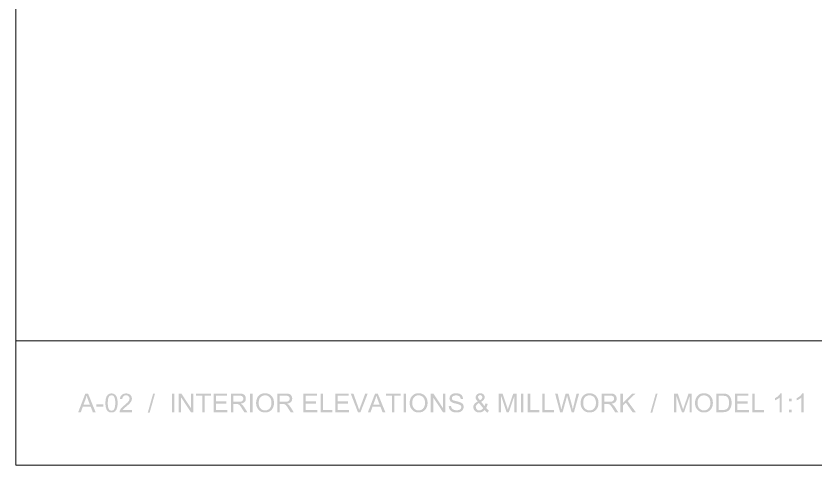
# Model space of a CAD drawing. Header units: inches. Extents: x 0 to 700, y 0 to 895.
# Drawn here: x 300 to 428.6, y 0 to 72.2 of the extents above; entities that cross this region are included whole.
import ezdxf

# ---------------------------------------------------------------- set-up
doc = ezdxf.new("R2010")
doc.units = ezdxf.units.IN
doc.header["$MEASUREMENT"] = 0
doc.layers.add('A-ANNO-TEXT', color=7, linetype='Continuous', lineweight=13)
doc.layers.add('A-ELEV-LINE', color=7, linetype='Continuous', lineweight=13)

msp = doc.modelspace()

# ---------------------------------------------------------------- hatches: boundary and pattern name
at = {"layer": 'A-ANNO-TEXT'}
h = msp.add_hatch(color=7, dxfattribs=at)
h.paths.add_polyline_path([(312.8, 8.5), (312.35, 8.5), (312, 9.41), (310.75, 9.41), (310.42, 8.5), (310, 8.5), (311.15, 11.5), (311.58, 11.5), (312.8, 8.5)])
h.paths.add_polyline_path([(311.88, 9.73), (311.83, 9.85), (311.79, 9.96), (311.75, 10.06), (311.71, 10.16), (311.68, 10.25), (311.65, 10.34), (311.62, 10.42), (311.59, 10.49), (311.57, 10.56), (311.54, 10.62), (311.52, 10.67), (311.51, 10.72), (311.49, 10.75), (311.48, 10.79), (311.47, 10.81), (311.46, 10.83), (311.44, 10.91), (311.41, 10.99), (311.39, 11.08), (311.36, 11.19), (311.35, 11.19), (311.32, 11.04), (311.28, 10.9), (311.24, 10.76), (311.2, 10.63), (310.86, 9.73), (311.88, 9.73)])
h.paths.add_polyline_path([(314.06, 9.4), (312.93, 9.4), (312.93, 9.77), (314.06, 9.77), (314.06, 9.4)])
h.paths.add_polyline_path([(315.36, 11.51), (315.47, 11.51), (315.58, 11.49), (315.69, 11.46), (315.78, 11.42), (315.87, 11.36), (315.95, 11.3), (316.02, 11.22), (316.09, 11.13), (316.15, 11.03), (316.2, 10.91), (316.24, 10.79), (316.27, 10.65), (316.3, 10.5), (316.32, 10.34), (316.33, 10.17), (316.33, 9.98), (316.33, 9.79), (316.32, 9.62), (316.3, 9.45), (316.27, 9.3), (316.23, 9.17), (316.19, 9.04), (316.14, 8.93), (316.08, 8.83), (316.01, 8.74), (315.94, 8.66), (315.86, 8.6), (315.77, 8.54), (315.68, 8.5), (315.58, 8.47), (315.47, 8.45), (315.36, 8.45), (315.24, 8.45), (315.13, 8.47), (315.02, 8.5), (314.93, 8.54), (314.84, 8.6), (314.76, 8.66), (314.69, 8.74), (314.62, 8.83), (314.57, 8.93), (314.52, 9.05), (314.47, 9.17), (314.44, 9.31), (314.41, 9.46), (314.39, 9.62), (314.38, 9.79), (314.38, 9.98), (314.38, 10.17), (314.4, 10.34), (314.41, 10.51), (314.44, 10.66), (314.48, 10.79), (314.52, 10.92), (314.57, 11.03), (314.63, 11.13), (314.7, 11.22), (314.77, 11.3), (314.85, 11.37), (314.94, 11.42), (315.03, 11.46), (315.13, 11.49), (315.24, 11.51), (315.36, 11.51)])
h.paths.add_polyline_path([(315.36, 8.75), (315.43, 8.76), (315.49, 8.77), (315.56, 8.79), (315.62, 8.82), (315.67, 8.86), (315.72, 8.91), (315.76, 8.97), (315.8, 9.04), (315.84, 9.12), (315.87, 9.21), (315.9, 9.31), (315.92, 9.42), (315.93, 9.54), (315.95, 9.68), (315.95, 9.82), (315.95, 9.98), (315.95, 10.09), (315.95, 10.19), (315.95, 10.29), (315.94, 10.39), (315.93, 10.47), (315.92, 10.55), (315.9, 10.63), (315.89, 10.69), (315.87, 10.76), (315.85, 10.82), (315.83, 10.87), (315.81, 10.92), (315.78, 10.97), (315.75, 11.01), (315.72, 11.05), (315.69, 11.08), (315.65, 11.11), (315.62, 11.14), (315.58, 11.16), (315.54, 11.18), (315.49, 11.19), (315.45, 11.2), (315.4, 11.21), (315.35, 11.21), (315.28, 11.21), (315.21, 11.19), (315.15, 11.17), (315.09, 11.14), (315.04, 11.1), (314.99, 11.05), (314.94, 10.99), (314.91, 10.92), (314.87, 10.84), (314.84, 10.75), (314.81, 10.65), (314.79, 10.54), (314.78, 10.41), (314.77, 10.28), (314.76, 10.14), (314.76, 9.98), (314.76, 9.87), (314.76, 9.77), (314.77, 9.67), (314.77, 9.58), (314.78, 9.49), (314.79, 9.41), (314.81, 9.34), (314.82, 9.27), (314.84, 9.21), (314.86, 9.15), (314.88, 9.09), (314.91, 9.04), (314.93, 8.99), (314.96, 8.95), (314.99, 8.91), (315.02, 8.88), (315.06, 8.85), (315.09, 8.82), (315.13, 8.8), (315.17, 8.78), (315.22, 8.77), (315.26, 8.76), (315.31, 8.75), (315.36, 8.75)])
h.paths.add_polyline_path([(318.64, 8.5), (316.65, 8.5), (316.65, 8.56), (316.66, 8.63), (316.68, 8.69), (316.7, 8.76), (316.72, 8.82), (316.75, 8.88), (316.79, 8.95), (316.83, 9.01), (316.88, 9.08), (316.94, 9.15), (317, 9.23), (317.08, 9.31), (317.17, 9.39), (317.27, 9.48), (317.37, 9.57), (317.49, 9.66), (317.63, 9.78), (317.77, 9.91), (317.9, 10.03), (318.02, 10.16), (318.07, 10.23), (318.12, 10.29), (318.16, 10.36), (318.19, 10.42), (318.22, 10.49), (318.24, 10.56), (318.25, 10.62), (318.25, 10.69), (318.25, 10.74), (318.24, 10.8), (318.23, 10.85), (318.21, 10.9), (318.19, 10.94), (318.16, 10.98), (318.13, 11.02), (318.09, 11.06), (318.05, 11.1), (318.01, 11.13), (317.96, 11.15), (317.91, 11.17), (317.86, 11.19), (317.8, 11.2), (317.75, 11.21), (317.69, 11.21), (317.63, 11.21), (317.57, 11.2), (317.51, 11.19), (317.46, 11.17), (317.41, 11.15), (317.36, 11.13), (317.31, 11.09), (317.27, 11.06), (317.23, 11.02), (317.2, 10.97), (317.17, 10.92), (317.14, 10.87), (317.13, 10.81), (317.11, 10.75), (317.1, 10.68), (317.1, 10.6), (316.72, 10.65), (316.73, 10.75), (316.75, 10.85), (316.78, 10.93), (316.81, 11.02), (316.86, 11.1), (316.9, 11.17), (316.96, 11.23), (317.02, 11.29), (317.09, 11.34), (317.16, 11.39), (317.24, 11.43), (317.32, 11.46), (317.41, 11.48), (317.5, 11.5), (317.59, 11.51), (317.69, 11.51), (317.8, 11.51), (317.9, 11.5), (318, 11.48), (318.09, 11.45), (318.17, 11.42), (318.25, 11.38), (318.32, 11.33), (318.38, 11.27), (318.44, 11.21), (318.49, 11.14), (318.53, 11.07), (318.57, 11), (318.59, 10.92), (318.61, 10.85), (318.63, 10.76), (318.63, 10.68), (318.63, 10.61), (318.62, 10.53), (318.6, 10.46), (318.58, 10.39), (318.55, 10.32), (318.51, 10.24), (318.47, 10.17), (318.42, 10.1), (318.36, 10.02), (318.29, 9.93), (318.21, 9.85), (318.11, 9.75), (318, 9.65), (317.88, 9.54), (317.74, 9.42), (317.59, 9.3), (317.52, 9.24), (317.45, 9.18), (317.38, 9.12), (317.32, 9.06), (317.27, 9.01), (317.23, 8.95), (317.19, 8.9), (317.16, 8.86), (318.64, 8.86), (318.64, 8.5)])
h.paths.add_polyline_path([(322.35, 11.5), (321.48, 8.4), (321.18, 8.4), (322.05, 11.5), (322.35, 11.5)])
h.paths.add_polyline_path([(325.46, 8.5), (325.06, 8.5), (325.06, 11.5), (325.46, 11.5), (325.46, 8.5)])
h.paths.add_polyline_path([(328.53, 8.5), (328.12, 8.5), (326.56, 10.86), (326.55, 10.86), (326.55, 8.5), (326.17, 8.5), (326.17, 11.5), (326.58, 11.5), (328.14, 9.14), (328.15, 9.14), (328.15, 11.5), (328.53, 11.5), (328.53, 8.5)])
h.paths.add_polyline_path([(331.33, 11.14), (330.34, 11.14), (330.34, 8.5), (329.94, 8.5), (329.94, 11.14), (328.96, 11.14), (328.96, 11.5), (331.33, 11.5), (331.33, 11.14)])
h.paths.add_polyline_path([(334, 8.5), (331.76, 8.5), (331.76, 11.5), (333.93, 11.5), (333.93, 11.14), (332.15, 11.14), (332.15, 10.23), (333.81, 10.23), (333.81, 9.87), (332.15, 9.87), (332.15, 8.86), (334, 8.86), (334, 8.5)])
h.paths.add_polyline_path([(337.2, 8.5), (336.7, 8.5), (336.65, 8.59), (336.59, 8.67), (336.55, 8.75), (336.5, 8.82), (336.45, 8.89), (336.41, 8.95), (336.37, 9.01), (336.34, 9.07), (336.3, 9.12), (336.27, 9.17), (336.25, 9.22), (336.22, 9.25), (336.2, 9.29), (336.18, 9.32), (336.16, 9.35), (336.14, 9.37), (336.09, 9.45), (336.03, 9.52), (335.98, 9.59), (335.92, 9.65), (335.86, 9.7), (335.8, 9.74), (335.74, 9.77), (335.69, 9.79), (335.63, 9.81), (335.57, 9.82), (335.49, 9.82), (335.41, 9.82), (334.95, 9.82), (334.95, 8.5), (334.56, 8.5), (334.56, 11.5), (335.88, 11.5), (336.02, 11.5), (336.13, 11.49), (336.24, 11.48), (336.34, 11.47), (336.43, 11.44), (336.51, 11.41), (336.59, 11.37), (336.66, 11.32), (336.73, 11.26), (336.79, 11.19), (336.84, 11.12), (336.88, 11.04), (336.91, 10.95), (336.93, 10.86), (336.95, 10.77), (336.95, 10.68), (336.95, 10.6), (336.94, 10.52), (336.92, 10.44), (336.9, 10.37), (336.87, 10.31), (336.83, 10.24), (336.79, 10.19), (336.74, 10.13), (336.68, 10.08), (336.62, 10.04), (336.55, 10), (336.47, 9.96), (336.39, 9.93), (336.31, 9.91), (336.21, 9.89), (336.11, 9.87), (336.11, 9.86), (336.19, 9.83), (336.26, 9.78), (336.33, 9.72), (336.4, 9.66), (336.47, 9.59), (336.54, 9.51), (336.61, 9.42), (336.68, 9.32), (337.2, 8.5)])
h.paths.add_polyline_path([(334.95, 10.18), (335.8, 10.18), (335.93, 10.18), (336.04, 10.19), (336.13, 10.2), (336.21, 10.22), (336.28, 10.25), (336.35, 10.29), (336.4, 10.34), (336.45, 10.39), (336.49, 10.46), (336.52, 10.53), (336.54, 10.6), (336.54, 10.68), (336.54, 10.73), (336.53, 10.78), (336.52, 10.82), (336.51, 10.87), (336.49, 10.91), (336.46, 10.95), (336.43, 10.99), (336.39, 11.03), (336.35, 11.06), (336.31, 11.09), (336.25, 11.11), (336.2, 11.13), (336.13, 11.15), (336.06, 11.16), (335.98, 11.17), (335.9, 11.17), (334.95, 11.17), (334.95, 10.18)])
h.paths.add_polyline_path([(338.03, 8.5), (337.63, 8.5), (337.63, 11.5), (338.03, 11.5), (338.03, 8.5)])
h.paths.add_polyline_path([(340.05, 11.55), (340.2, 11.54), (340.35, 11.52), (340.49, 11.49), (340.62, 11.44), (340.75, 11.38), (340.86, 11.31), (340.97, 11.22), (341.08, 11.12), (341.17, 11.01), (341.25, 10.89), (341.32, 10.76), (341.38, 10.63), (341.42, 10.48), (341.45, 10.33), (341.47, 10.17), (341.48, 10), (341.47, 9.83), (341.45, 9.66), (341.42, 9.51), (341.38, 9.37), (341.32, 9.23), (341.25, 9.1), (341.17, 8.98), (341.08, 8.87), (340.97, 8.77), (340.86, 8.69), (340.74, 8.61), (340.62, 8.55), (340.49, 8.51), (340.35, 8.48), (340.2, 8.46), (340.05, 8.45), (339.89, 8.46), (339.74, 8.48), (339.6, 8.51), (339.46, 8.56), (339.34, 8.62), (339.22, 8.7), (339.11, 8.79), (339, 8.89), (338.91, 9), (338.83, 9.12), (338.76, 9.25), (338.71, 9.38), (338.66, 9.51), (338.63, 9.66), (338.61, 9.81), (338.61, 9.96), (338.61, 10.14), (338.63, 10.31), (338.66, 10.47), (338.71, 10.62), (338.76, 10.76), (338.83, 10.89), (338.91, 11.02), (339.01, 11.13), (339.11, 11.23), (339.22, 11.31), (339.34, 11.39), (339.47, 11.45), (339.6, 11.49), (339.74, 11.52), (339.89, 11.54), (340.05, 11.55)])
h.paths.add_polyline_path([(340.04, 8.79), (340.15, 8.79), (340.26, 8.81), (340.36, 8.83), (340.46, 8.87), (340.55, 8.91), (340.63, 8.97), (340.71, 9.03), (340.78, 9.11), (340.85, 9.19), (340.91, 9.28), (340.96, 9.38), (341, 9.49), (341.03, 9.6), (341.05, 9.73), (341.06, 9.86), (341.07, 10), (341.06, 10.14), (341.05, 10.27), (341.03, 10.4), (341, 10.51), (340.96, 10.62), (340.91, 10.72), (340.85, 10.81), (340.78, 10.9), (340.7, 10.97), (340.62, 11.03), (340.54, 11.09), (340.45, 11.13), (340.36, 11.17), (340.26, 11.19), (340.16, 11.21), (340.05, 11.21), (339.94, 11.21), (339.84, 11.19), (339.74, 11.17), (339.64, 11.13), (339.55, 11.09), (339.47, 11.04), (339.39, 10.97), (339.31, 10.9), (339.24, 10.82), (339.18, 10.73), (339.13, 10.62), (339.09, 10.51), (339.06, 10.39), (339.04, 10.25), (339.02, 10.11), (339.02, 9.95), (339.02, 9.83), (339.04, 9.71), (339.06, 9.59), (339.09, 9.48), (339.13, 9.38), (339.18, 9.28), (339.24, 9.19), (339.3, 9.11), (339.38, 9.04), (339.46, 8.97), (339.54, 8.91), (339.63, 8.87), (339.73, 8.83), (339.83, 8.81), (339.93, 8.79), (340.04, 8.79)])
h.paths.add_polyline_path([(344.65, 8.5), (344.15, 8.5), (344.1, 8.59), (344.05, 8.67), (344, 8.75), (343.95, 8.82), (343.91, 8.89), (343.86, 8.95), (343.82, 9.01), (343.79, 9.07), (343.76, 9.12), (343.72, 9.17), (343.7, 9.22), (343.67, 9.25), (343.65, 9.29), (343.63, 9.32), (343.61, 9.35), (343.6, 9.37), (343.54, 9.45), (343.48, 9.52), (343.43, 9.59), (343.37, 9.65), (343.31, 9.7), (343.25, 9.74), (343.2, 9.77), (343.14, 9.79), (343.09, 9.81), (343.02, 9.82), (342.95, 9.82), (342.86, 9.82), (342.4, 9.82), (342.4, 8.5), (342.01, 8.5), (342.01, 11.5), (343.34, 11.5), (343.47, 11.5), (343.59, 11.49), (343.69, 11.48), (343.79, 11.47), (343.88, 11.44), (343.96, 11.41), (344.04, 11.37), (344.12, 11.32), (344.18, 11.26), (344.24, 11.19), (344.29, 11.12), (344.33, 11.04), (344.36, 10.95), (344.39, 10.86), (344.4, 10.77), (344.4, 10.68), (344.4, 10.6), (344.39, 10.52), (344.37, 10.44), (344.35, 10.37), (344.32, 10.31), (344.28, 10.24), (344.24, 10.19), (344.19, 10.13), (344.13, 10.08), (344.07, 10.04), (344, 10), (343.92, 9.96), (343.84, 9.93), (343.76, 9.91), (343.66, 9.89), (343.56, 9.87), (343.56, 9.86), (343.64, 9.83), (343.71, 9.78), (343.78, 9.72), (343.85, 9.66), (343.92, 9.59), (343.99, 9.51), (344.06, 9.42), (344.13, 9.32), (344.65, 8.5)])
h.paths.add_polyline_path([(342.4, 10.18), (343.26, 10.18), (343.38, 10.18), (343.49, 10.19), (343.58, 10.2), (343.66, 10.22), (343.74, 10.25), (343.8, 10.29), (343.86, 10.34), (343.9, 10.39), (343.94, 10.46), (343.97, 10.53), (343.99, 10.6), (343.99, 10.68), (343.99, 10.73), (343.99, 10.78), (343.97, 10.82), (343.96, 10.87), (343.94, 10.91), (343.91, 10.95), (343.88, 10.99), (343.85, 11.03), (343.8, 11.06), (343.76, 11.09), (343.71, 11.11), (343.65, 11.13), (343.58, 11.15), (343.51, 11.16), (343.43, 11.17), (343.35, 11.17), (342.4, 11.17), (342.4, 10.18)])
h.paths.add_polyline_path([(348.44, 8.5), (346.19, 8.5), (346.19, 11.5), (348.37, 11.5), (348.37, 11.14), (346.59, 11.14), (346.59, 10.23), (348.25, 10.23), (348.25, 9.87), (346.59, 9.87), (346.59, 8.86), (348.44, 8.86), (348.44, 8.5)])
h.paths.add_polyline_path([(350.85, 8.5), (348.97, 8.5), (348.97, 11.5), (349.37, 11.5), (349.37, 8.86), (350.85, 8.86), (350.85, 8.5)])
h.paths.add_polyline_path([(353.56, 8.5), (351.32, 8.5), (351.32, 11.5), (353.49, 11.5), (353.49, 11.14), (351.72, 11.14), (351.72, 10.23), (353.38, 10.23), (353.38, 9.87), (351.72, 9.87), (351.72, 8.86), (353.56, 8.86), (353.56, 8.5)])
h.paths.add_polyline_path([(356.55, 11.5), (355.38, 8.5), (354.97, 8.5), (353.81, 11.5), (354.24, 11.5), (355.02, 9.32), (355.06, 9.21), (355.1, 9.09), (355.14, 8.97), (355.17, 8.83), (355.18, 8.83), (355.21, 8.95), (355.25, 9.07), (355.29, 9.2), (355.34, 9.32), (356.15, 11.5), (356.55, 11.5)])
h.paths.add_polyline_path([(359.38, 8.5), (358.93, 8.5), (358.58, 9.41), (357.33, 9.41), (357, 8.5), (356.58, 8.5), (357.73, 11.5), (358.16, 11.5), (359.38, 8.5)])
h.paths.add_polyline_path([(358.46, 9.73), (358.41, 9.85), (358.37, 9.96), (358.33, 10.06), (358.29, 10.16), (358.26, 10.25), (358.23, 10.34), (358.2, 10.42), (358.17, 10.49), (358.15, 10.56), (358.12, 10.62), (358.1, 10.67), (358.09, 10.72), (358.07, 10.75), (358.06, 10.79), (358.05, 10.81), (358.04, 10.83), (358.02, 10.91), (357.99, 10.99), (357.97, 11.08), (357.94, 11.19), (357.93, 11.19), (357.9, 11.04), (357.86, 10.9), (357.82, 10.76), (357.77, 10.63), (357.44, 9.73), (358.46, 9.73)])
h.paths.add_polyline_path([(361.84, 11.14), (360.85, 11.14), (360.85, 8.5), (360.45, 8.5), (360.45, 11.14), (359.47, 11.14), (359.47, 11.5), (361.84, 11.5), (361.84, 11.14)])
h.paths.add_polyline_path([(362.72, 8.5), (362.32, 8.5), (362.32, 11.5), (362.72, 11.5), (362.72, 8.5)])
h.paths.add_polyline_path([(364.73, 11.55), (364.89, 11.54), (365.04, 11.52), (365.18, 11.49), (365.31, 11.44), (365.43, 11.38), (365.55, 11.31), (365.66, 11.22), (365.77, 11.12), (365.86, 11.01), (365.94, 10.89), (366.01, 10.76), (366.07, 10.63), (366.11, 10.48), (366.14, 10.33), (366.16, 10.17), (366.17, 10), (366.16, 9.83), (366.14, 9.66), (366.11, 9.51), (366.07, 9.37), (366.01, 9.23), (365.94, 9.1), (365.86, 8.98), (365.76, 8.87), (365.66, 8.77), (365.55, 8.69), (365.43, 8.61), (365.31, 8.55), (365.17, 8.51), (365.03, 8.48), (364.89, 8.46), (364.73, 8.45), (364.58, 8.46), (364.43, 8.48), (364.28, 8.51), (364.15, 8.56), (364.02, 8.62), (363.9, 8.7), (363.79, 8.79), (363.69, 8.89), (363.6, 9), (363.52, 9.12), (363.45, 9.25), (363.39, 9.38), (363.35, 9.51), (363.32, 9.66), (363.3, 9.81), (363.3, 9.96), (363.3, 10.14), (363.32, 10.31), (363.35, 10.47), (363.4, 10.62), (363.45, 10.76), (363.52, 10.89), (363.6, 11.02), (363.7, 11.13), (363.8, 11.23), (363.91, 11.31), (364.03, 11.39), (364.16, 11.45), (364.29, 11.49), (364.43, 11.52), (364.58, 11.54), (364.73, 11.55)])
h.paths.add_polyline_path([(364.73, 8.79), (364.84, 8.79), (364.95, 8.81), (365.05, 8.83), (365.14, 8.87), (365.23, 8.91), (365.32, 8.97), (365.4, 9.03), (365.47, 9.11), (365.54, 9.19), (365.59, 9.28), (365.64, 9.38), (365.68, 9.49), (365.71, 9.6), (365.74, 9.73), (365.75, 9.86), (365.76, 10), (365.75, 10.14), (365.74, 10.27), (365.72, 10.4), (365.68, 10.51), (365.64, 10.62), (365.59, 10.72), (365.53, 10.81), (365.47, 10.9), (365.39, 10.97), (365.31, 11.03), (365.23, 11.09), (365.14, 11.13), (365.05, 11.17), (364.95, 11.19), (364.85, 11.21), (364.74, 11.21), (364.63, 11.21), (364.52, 11.19), (364.42, 11.17), (364.33, 11.13), (364.24, 11.09), (364.15, 11.04), (364.07, 10.97), (364, 10.9), (363.93, 10.82), (363.87, 10.73), (363.82, 10.62), (363.78, 10.51), (363.75, 10.39), (363.73, 10.25), (363.71, 10.11), (363.71, 9.95), (363.71, 9.83), (363.73, 9.71), (363.75, 9.59), (363.78, 9.48), (363.82, 9.38), (363.87, 9.28), (363.93, 9.19), (363.99, 9.11), (364.07, 9.04), (364.14, 8.97), (364.23, 8.91), (364.32, 8.87), (364.41, 8.83), (364.51, 8.81), (364.62, 8.79), (364.73, 8.79)])
h.paths.add_polyline_path([(369.05, 8.5), (368.64, 8.5), (367.08, 10.86), (367.07, 10.86), (367.07, 8.5), (366.69, 8.5), (366.69, 11.5), (367.1, 11.5), (368.66, 9.14), (368.67, 9.14), (368.67, 11.5), (369.05, 11.5), (369.05, 8.5)])
h.paths.add_polyline_path([(371.49, 10.62), (371.48, 10.69), (371.47, 10.75), (371.45, 10.81), (371.43, 10.87), (371.4, 10.92), (371.36, 10.97), (371.33, 11.01), (371.28, 11.05), (371.24, 11.08), (371.18, 11.11), (371.12, 11.14), (371.06, 11.16), (370.99, 11.17), (370.92, 11.19), (370.84, 11.19), (370.76, 11.2), (370.69, 11.19), (370.61, 11.19), (370.55, 11.18), (370.48, 11.17), (370.42, 11.15), (370.37, 11.13), (370.31, 11.11), (370.26, 11.08), (370.22, 11.05), (370.18, 11.02), (370.14, 10.98), (370.12, 10.94), (370.1, 10.9), (370.08, 10.85), (370.07, 10.8), (370.07, 10.75), (370.07, 10.7), (370.08, 10.66), (370.09, 10.62), (370.11, 10.58), (370.13, 10.54), (370.15, 10.51), (370.18, 10.48), (370.22, 10.46), (370.26, 10.43), (370.31, 10.41), (370.37, 10.39), (370.43, 10.36), (370.51, 10.34), (370.59, 10.32), (370.69, 10.29), (370.79, 10.27), (370.88, 10.25), (370.96, 10.23), (371.05, 10.21), (371.12, 10.19), (371.2, 10.16), (371.27, 10.14), (371.33, 10.12), (371.39, 10.1), (371.51, 10.05), (371.61, 9.99), (371.71, 9.92), (371.8, 9.83), (371.84, 9.79), (371.87, 9.73), (371.9, 9.68), (371.92, 9.62), (371.94, 9.56), (371.95, 9.49), (371.96, 9.42), (371.96, 9.35), (371.96, 9.25), (371.95, 9.16), (371.92, 9.08), (371.89, 8.99), (371.84, 8.91), (371.79, 8.84), (371.73, 8.77), (371.66, 8.7), (371.58, 8.64), (371.49, 8.59), (371.4, 8.55), (371.3, 8.51), (371.2, 8.48), (371.09, 8.46), (370.97, 8.45), (370.85, 8.45), (370.7, 8.45), (370.56, 8.47), (370.42, 8.49), (370.3, 8.52), (370.19, 8.56), (370.08, 8.61), (369.99, 8.67), (369.91, 8.73), (369.83, 8.8), (369.77, 8.88), (369.71, 8.97), (369.67, 9.06), (369.63, 9.15), (369.6, 9.25), (369.58, 9.35), (369.57, 9.46), (369.95, 9.5), (369.96, 9.41), (369.98, 9.33), (370, 9.25), (370.03, 9.19), (370.07, 9.12), (370.12, 9.07), (370.17, 9.02), (370.23, 8.97), (370.29, 8.93), (370.36, 8.9), (370.43, 8.87), (370.51, 8.85), (370.58, 8.83), (370.67, 8.82), (370.75, 8.81), (370.84, 8.81), (370.92, 8.81), (371, 8.82), (371.07, 8.83), (371.14, 8.84), (371.2, 8.86), (371.27, 8.88), (371.32, 8.91), (371.38, 8.94), (371.42, 8.98), (371.47, 9.02), (371.5, 9.06), (371.53, 9.11), (371.55, 9.15), (371.57, 9.2), (371.58, 9.26), (371.58, 9.32), (371.58, 9.38), (371.57, 9.43), (371.55, 9.48), (371.53, 9.53), (371.5, 9.57), (371.46, 9.61), (371.42, 9.64), (371.37, 9.67), (371.31, 9.7), (371.24, 9.73), (371.16, 9.76), (371.08, 9.79), (370.98, 9.81), (370.88, 9.84), (370.77, 9.87), (370.65, 9.9), (370.52, 9.93), (370.41, 9.96), (370.31, 9.99), (370.21, 10.03), (370.12, 10.07), (370.05, 10.11), (369.98, 10.16), (369.92, 10.2), (369.86, 10.26), (369.82, 10.31), (369.78, 10.37), (369.75, 10.43), (369.72, 10.5), (369.71, 10.57), (369.7, 10.64), (369.69, 10.72), (369.7, 10.81), (369.71, 10.89), (369.73, 10.97), (369.76, 11.05), (369.8, 11.12), (369.85, 11.19), (369.91, 11.26), (369.98, 11.32), (370.05, 11.37), (370.13, 11.42), (370.22, 11.46), (370.31, 11.49), (370.41, 11.52), (370.51, 11.54), (370.63, 11.55), (370.74, 11.55), (370.87, 11.55), (370.98, 11.54), (371.09, 11.52), (371.2, 11.49), (371.29, 11.46), (371.38, 11.42), (371.47, 11.37), (371.55, 11.32), (371.62, 11.26), (371.68, 11.19), (371.74, 11.11), (371.78, 11.03), (371.82, 10.95), (371.84, 10.85), (371.86, 10.76), (371.87, 10.65), (371.49, 10.62)])
h.paths.add_polyline_path([(376.05, 8.72), (375.8, 8.43), (375.75, 8.46), (375.69, 8.5), (375.64, 8.55), (375.58, 8.6), (375.53, 8.65), (375.46, 8.71), (375.4, 8.78), (375.34, 8.85), (375.25, 8.76), (375.15, 8.68), (375.05, 8.61), (374.94, 8.55), (374.83, 8.51), (374.72, 8.47), (374.6, 8.46), (374.48, 8.45), (374.37, 8.45), (374.27, 8.47), (374.18, 8.49), (374.09, 8.52), (374.01, 8.55), (373.93, 8.6), (373.86, 8.65), (373.79, 8.72), (373.73, 8.79), (373.67, 8.86), (373.63, 8.93), (373.59, 9), (373.56, 9.08), (373.54, 9.16), (373.53, 9.24), (373.53, 9.32), (373.53, 9.39), (373.54, 9.46), (373.55, 9.52), (373.57, 9.59), (373.6, 9.65), (373.63, 9.71), (373.66, 9.77), (373.7, 9.83), (373.75, 9.88), (373.8, 9.94), (373.86, 9.99), (373.93, 10.04), (374, 10.09), (374.07, 10.13), (374.15, 10.18), (374.24, 10.22), (374.16, 10.32), (374.09, 10.4), (374.03, 10.49), (373.99, 10.57), (373.95, 10.64), (373.92, 10.72), (373.91, 10.8), (373.9, 10.88), (373.91, 10.95), (373.92, 11.01), (373.93, 11.07), (373.96, 11.14), (373.99, 11.19), (374.02, 11.25), (374.07, 11.3), (374.12, 11.35), (374.17, 11.4), (374.23, 11.44), (374.29, 11.47), (374.36, 11.5), (374.43, 11.52), (374.5, 11.54), (374.57, 11.55), (374.65, 11.55), (374.72, 11.55), (374.79, 11.54), (374.86, 11.52), (374.92, 11.5), (374.99, 11.48), (375.04, 11.45), (375.1, 11.41), (375.15, 11.36), (375.19, 11.32), (375.23, 11.27), (375.27, 11.21), (375.3, 11.16), (375.32, 11.1), (375.33, 11.04), (375.34, 10.98), (375.35, 10.91), (375.34, 10.86), (375.34, 10.8), (375.33, 10.75), (375.31, 10.7), (375.29, 10.65), (375.27, 10.6), (375.24, 10.56), (375.2, 10.51), (375.17, 10.47), (375.12, 10.42), (375.08, 10.38), (375.03, 10.34), (374.97, 10.3), (374.91, 10.26), (374.85, 10.22), (374.78, 10.18), (375.32, 9.49), (375.36, 9.58), (375.4, 9.68), (375.43, 9.79), (375.46, 9.91), (375.84, 9.83), (375.82, 9.74), (375.79, 9.64), (375.76, 9.56), (375.73, 9.47), (375.69, 9.39), (375.66, 9.32), (375.62, 9.25), (375.58, 9.18), (375.69, 9.05), (375.81, 8.93), (375.92, 8.82), (376.05, 8.72)])
h.paths.add_polyline_path([(374.59, 10.42), (374.64, 10.45), (374.69, 10.48), (374.74, 10.51), (374.78, 10.54), (374.81, 10.57), (374.84, 10.59), (374.87, 10.62), (374.89, 10.65), (374.92, 10.71), (374.95, 10.77), (374.96, 10.83), (374.97, 10.9), (374.96, 10.98), (374.94, 11.04), (374.91, 11.1), (374.87, 11.15), (374.81, 11.19), (374.76, 11.22), (374.7, 11.24), (374.63, 11.25), (374.56, 11.24), (374.5, 11.23), (374.44, 11.2), (374.39, 11.16), (374.34, 11.11), (374.31, 11.05), (374.29, 10.99), (374.28, 10.92), (374.28, 10.89), (374.29, 10.86), (374.3, 10.83), (374.31, 10.79), (374.32, 10.77), (374.34, 10.74), (374.36, 10.7), (374.39, 10.66), (374.43, 10.61), (374.48, 10.55), (374.53, 10.49), (374.59, 10.42)])
h.paths.add_polyline_path([(375.11, 9.14), (374.43, 9.98), (374.37, 9.95), (374.31, 9.91), (374.26, 9.87), (374.21, 9.83), (374.16, 9.79), (374.12, 9.75), (374.08, 9.71), (374.05, 9.67), (374, 9.59), (373.96, 9.51), (373.93, 9.43), (373.92, 9.35), (373.93, 9.3), (373.93, 9.25), (373.95, 9.2), (373.96, 9.15), (373.98, 9.11), (374.01, 9.06), (374.04, 9.01), (374.08, 8.96), (374.12, 8.92), (374.16, 8.88), (374.21, 8.85), (374.25, 8.82), (374.31, 8.8), (374.36, 8.79), (374.42, 8.78), (374.48, 8.78), (374.56, 8.78), (374.65, 8.8), (374.73, 8.83), (374.82, 8.88), (374.9, 8.93), (374.98, 9), (375.05, 9.07), (375.11, 9.14)])
h.paths.add_polyline_path([(380.48, 8.5), (380.1, 8.5), (380.1, 11.01), (380.09, 11.01), (379.23, 8.5), (378.87, 8.5), (378.01, 11.05), (378, 11.05), (378, 8.5), (377.62, 8.5), (377.62, 11.5), (378.22, 11.5), (378.93, 9.38), (378.96, 9.29), (378.98, 9.22), (379, 9.15), (379.02, 9.09), (379.04, 9.04), (379.05, 8.99), (379.06, 8.96), (379.07, 8.93), (379.07, 8.93), (379.09, 8.98), (379.1, 9.03), (379.12, 9.08), (379.14, 9.14), (379.16, 9.2), (379.18, 9.27), (379.21, 9.34), (379.23, 9.41), (379.95, 11.5), (380.48, 11.5), (380.48, 8.5)])
h.paths.add_polyline_path([(381.58, 8.5), (381.18, 8.5), (381.18, 11.5), (381.58, 11.5), (381.58, 8.5)])
h.paths.add_polyline_path([(384.15, 8.5), (382.28, 8.5), (382.28, 11.5), (382.67, 11.5), (382.67, 8.86), (384.15, 8.86), (384.15, 8.5)])
h.paths.add_polyline_path([(386.48, 8.5), (384.61, 8.5), (384.61, 11.5), (385, 11.5), (385, 8.86), (386.48, 8.86), (386.48, 8.5)])
h.paths.add_polyline_path([(390.53, 11.5), (389.71, 8.5), (389.33, 8.5), (388.67, 10.86), (388.65, 10.95), (388.63, 11.02), (388.62, 11.09), (388.61, 11.14), (388.6, 11.14), (388.51, 10.78), (387.88, 8.5), (387.47, 8.5), (386.67, 11.5), (387.08, 11.5), (387.54, 9.53), (387.56, 9.44), (387.58, 9.35), (387.6, 9.27), (387.62, 9.2), (387.63, 9.13), (387.64, 9.07), (387.65, 9.01), (387.66, 8.96), (387.66, 8.95), (387.66, 8.93), (387.66, 8.92), (387.66, 8.92), (387.67, 8.92), (387.69, 9.01), (387.71, 9.1), (387.73, 9.18), (387.74, 9.25), (387.76, 9.32), (387.77, 9.38), (387.79, 9.43), (387.8, 9.48), (388.37, 11.5), (388.85, 11.5), (389.28, 9.98), (389.35, 9.71), (389.42, 9.44), (389.47, 9.17), (389.51, 8.92), (389.52, 8.92), (389.53, 8.98), (389.54, 9.05), (389.56, 9.13), (389.58, 9.2), (389.59, 9.29), (389.62, 9.38), (389.64, 9.47), (389.66, 9.57), (390.13, 11.5), (390.53, 11.5)])
h.paths.add_polyline_path([(392.21, 11.55), (392.37, 11.54), (392.51, 11.52), (392.65, 11.49), (392.79, 11.44), (392.91, 11.38), (393.03, 11.31), (393.14, 11.22), (393.24, 11.12), (393.34, 11.01), (393.42, 10.89), (393.49, 10.76), (393.55, 10.63), (393.59, 10.48), (393.62, 10.33), (393.64, 10.17), (393.65, 10), (393.64, 9.83), (393.62, 9.66), (393.59, 9.51), (393.55, 9.37), (393.49, 9.23), (393.42, 9.1), (393.34, 8.98), (393.24, 8.87), (393.14, 8.77), (393.03, 8.69), (392.91, 8.61), (392.78, 8.55), (392.65, 8.51), (392.51, 8.48), (392.37, 8.46), (392.21, 8.45), (392.06, 8.46), (391.91, 8.48), (391.76, 8.51), (391.63, 8.56), (391.5, 8.62), (391.38, 8.7), (391.27, 8.79), (391.17, 8.89), (391.08, 9), (391, 9.12), (390.93, 9.25), (390.87, 9.38), (390.83, 9.51), (390.8, 9.66), (390.78, 9.81), (390.77, 9.96), (390.78, 10.14), (390.8, 10.31), (390.83, 10.47), (390.87, 10.62), (390.93, 10.76), (391, 10.89), (391.08, 11.02), (391.17, 11.13), (391.28, 11.23), (391.39, 11.31), (391.51, 11.39), (391.63, 11.45), (391.77, 11.49), (391.91, 11.52), (392.06, 11.54), (392.21, 11.55)])
h.paths.add_polyline_path([(392.21, 8.79), (392.32, 8.79), (392.43, 8.81), (392.53, 8.83), (392.62, 8.87), (392.71, 8.91), (392.8, 8.97), (392.88, 9.03), (392.95, 9.11), (393.02, 9.19), (393.07, 9.28), (393.12, 9.38), (393.16, 9.49), (393.19, 9.6), (393.22, 9.73), (393.23, 9.86), (393.23, 10), (393.23, 10.14), (393.22, 10.27), (393.19, 10.4), (393.16, 10.51), (393.12, 10.62), (393.07, 10.72), (393.01, 10.81), (392.95, 10.9), (392.87, 10.97), (392.79, 11.03), (392.71, 11.09), (392.62, 11.13), (392.53, 11.17), (392.43, 11.19), (392.32, 11.21), (392.22, 11.21), (392.11, 11.21), (392, 11.19), (391.9, 11.17), (391.81, 11.13), (391.72, 11.09), (391.63, 11.04), (391.55, 10.97), (391.48, 10.9), (391.41, 10.82), (391.35, 10.73), (391.3, 10.62), (391.26, 10.51), (391.23, 10.39), (391.2, 10.25), (391.19, 10.11), (391.19, 9.95), (391.19, 9.83), (391.2, 9.71), (391.23, 9.59), (391.26, 9.48), (391.3, 9.38), (391.35, 9.28), (391.4, 9.19), (391.47, 9.11), (391.54, 9.04), (391.62, 8.97), (391.71, 8.91), (391.8, 8.87), (391.89, 8.83), (391.99, 8.81), (392.1, 8.79), (392.21, 8.79)])
h.paths.add_polyline_path([(396.82, 8.5), (396.32, 8.5), (396.26, 8.59), (396.21, 8.67), (396.16, 8.75), (396.12, 8.82), (396.07, 8.89), (396.03, 8.95), (395.99, 9.01), (395.96, 9.07), (395.92, 9.12), (395.89, 9.17), (395.86, 9.22), (395.84, 9.25), (395.81, 9.29), (395.79, 9.32), (395.78, 9.35), (395.76, 9.37), (395.71, 9.45), (395.65, 9.52), (395.59, 9.59), (395.53, 9.65), (395.47, 9.7), (395.42, 9.74), (395.36, 9.77), (395.31, 9.79), (395.25, 9.81), (395.19, 9.82), (395.11, 9.82), (395.03, 9.82), (394.57, 9.82), (394.57, 8.5), (394.17, 8.5), (394.17, 11.5), (395.5, 11.5), (395.63, 11.5), (395.75, 11.49), (395.86, 11.48), (395.96, 11.47), (396.05, 11.44), (396.13, 11.41), (396.21, 11.37), (396.28, 11.32), (396.35, 11.26), (396.4, 11.19), (396.45, 11.12), (396.5, 11.04), (396.53, 10.95), (396.55, 10.86), (396.57, 10.77), (396.57, 10.68), (396.57, 10.6), (396.56, 10.52), (396.54, 10.44), (396.52, 10.37), (396.49, 10.31), (396.45, 10.24), (396.41, 10.19), (396.36, 10.13), (396.3, 10.08), (396.24, 10.04), (396.17, 10), (396.09, 9.96), (396.01, 9.93), (395.92, 9.91), (395.83, 9.89), (395.73, 9.87), (395.73, 9.86), (395.8, 9.83), (395.88, 9.78), (395.95, 9.72), (396.02, 9.66), (396.09, 9.59), (396.16, 9.51), (396.23, 9.42), (396.29, 9.32), (396.82, 8.5)])
h.paths.add_polyline_path([(394.57, 10.18), (395.42, 10.18), (395.54, 10.18), (395.65, 10.19), (395.75, 10.2), (395.83, 10.22), (395.9, 10.25), (395.97, 10.29), (396.02, 10.34), (396.07, 10.39), (396.11, 10.46), (396.14, 10.53), (396.16, 10.6), (396.16, 10.68), (396.16, 10.73), (396.15, 10.78), (396.14, 10.82), (396.12, 10.87), (396.1, 10.91), (396.08, 10.95), (396.05, 10.99), (396.01, 11.03), (395.97, 11.06), (395.92, 11.09), (395.87, 11.11), (395.81, 11.13), (395.75, 11.15), (395.68, 11.16), (395.6, 11.17), (395.52, 11.17), (394.57, 11.17), (394.57, 10.18)])
h.paths.add_polyline_path([(399.65, 8.5), (399.13, 8.5), (398.06, 10.02), (397.57, 9.54), (397.57, 8.5), (397.17, 8.5), (397.17, 11.5), (397.57, 11.5), (397.57, 10.01), (399.06, 11.5), (399.6, 11.5), (398.34, 10.28), (399.65, 8.5)])
h.paths.add_polyline_path([(403.15, 11.5), (402.29, 8.4), (401.99, 8.4), (402.86, 11.5), (403.15, 11.5)])
h.paths.add_polyline_path([(408.65, 8.5), (408.28, 8.5), (408.28, 11.01), (408.27, 11.01), (407.41, 8.5), (407.05, 8.5), (406.19, 11.05), (406.18, 11.05), (406.18, 8.5), (405.8, 8.5), (405.8, 11.5), (406.39, 11.5), (407.11, 9.38), (407.13, 9.29), (407.16, 9.22), (407.18, 9.15), (407.2, 9.09), (407.21, 9.04), (407.23, 8.99), (407.24, 8.96), (407.24, 8.93), (407.25, 8.93), (407.26, 8.98), (407.28, 9.03), (407.3, 9.08), (407.32, 9.14), (407.34, 9.2), (407.36, 9.27), (407.38, 9.34), (407.41, 9.41), (408.13, 11.5), (408.65, 11.5), (408.65, 8.5)])
h.paths.add_polyline_path([(410.61, 11.55), (410.76, 11.54), (410.91, 11.52), (411.05, 11.49), (411.18, 11.44), (411.31, 11.38), (411.42, 11.31), (411.54, 11.22), (411.64, 11.12), (411.73, 11.01), (411.82, 10.89), (411.88, 10.76), (411.94, 10.63), (411.98, 10.48), (412.02, 10.33), (412.03, 10.17), (412.04, 10), (412.03, 9.83), (412.02, 9.66), (411.98, 9.51), (411.94, 9.37), (411.88, 9.23), (411.81, 9.1), (411.73, 8.98), (411.64, 8.87), (411.53, 8.77), (411.42, 8.69), (411.3, 8.61), (411.18, 8.55), (411.05, 8.51), (410.91, 8.48), (410.76, 8.46), (410.61, 8.45), (410.45, 8.46), (410.3, 8.48), (410.16, 8.51), (410.02, 8.56), (409.9, 8.62), (409.78, 8.7), (409.67, 8.79), (409.56, 8.89), (409.47, 9), (409.39, 9.12), (409.32, 9.25), (409.27, 9.38), (409.23, 9.51), (409.19, 9.66), (409.18, 9.81), (409.17, 9.96), (409.18, 10.14), (409.19, 10.31), (409.23, 10.47), (409.27, 10.62), (409.33, 10.76), (409.39, 10.89), (409.48, 11.02), (409.57, 11.13), (409.67, 11.23), (409.78, 11.31), (409.9, 11.39), (410.03, 11.45), (410.16, 11.49), (410.3, 11.52), (410.45, 11.54), (410.61, 11.55)])
h.paths.add_polyline_path([(410.6, 8.79), (410.72, 8.79), (410.82, 8.81), (410.92, 8.83), (411.02, 8.87), (411.11, 8.91), (411.19, 8.97), (411.27, 9.03), (411.34, 9.11), (411.41, 9.19), (411.47, 9.28), (411.52, 9.38), (411.56, 9.49), (411.59, 9.6), (411.61, 9.73), (411.62, 9.86), (411.63, 10), (411.63, 10.14), (411.61, 10.27), (411.59, 10.4), (411.56, 10.51), (411.52, 10.62), (411.47, 10.72), (411.41, 10.81), (411.34, 10.9), (411.27, 10.97), (411.19, 11.03), (411.1, 11.09), (411.01, 11.13), (410.92, 11.17), (410.82, 11.19), (410.72, 11.21), (410.61, 11.21), (410.5, 11.21), (410.4, 11.19), (410.3, 11.17), (410.2, 11.13), (410.11, 11.09), (410.03, 11.04), (409.95, 10.97), (409.87, 10.9), (409.8, 10.82), (409.74, 10.73), (409.69, 10.62), (409.65, 10.51), (409.62, 10.39), (409.6, 10.25), (409.59, 10.11), (409.58, 9.95), (409.59, 9.83), (409.6, 9.71), (409.62, 9.59), (409.65, 9.48), (409.69, 9.38), (409.74, 9.28), (409.8, 9.19), (409.87, 9.11), (409.94, 9.04), (410.02, 8.97), (410.1, 8.91), (410.19, 8.87), (410.29, 8.83), (410.39, 8.81), (410.49, 8.79), (410.6, 8.79)])
h.paths.add_polyline_path([(412.57, 11.5), (413.6, 11.5), (413.74, 11.5), (413.86, 11.49), (413.97, 11.48), (414.07, 11.47), (414.17, 11.45), (414.27, 11.42), (414.36, 11.39), (414.45, 11.34), (414.54, 11.28), (414.62, 11.21), (414.69, 11.13), (414.76, 11.04), (414.83, 10.94), (414.88, 10.84), (414.93, 10.73), (414.97, 10.61), (414.99, 10.55), (415.01, 10.48), (415.02, 10.41), (415.03, 10.34), (415.04, 10.26), (415.04, 10.18), (415.05, 10.1), (415.05, 10.02), (415.04, 9.85), (415.03, 9.7), (415, 9.55), (414.97, 9.41), (414.93, 9.28), (414.87, 9.15), (414.81, 9.04), (414.73, 8.93), (414.69, 8.88), (414.65, 8.83), (414.6, 8.78), (414.55, 8.74), (414.49, 8.7), (414.43, 8.67), (414.37, 8.64), (414.31, 8.61), (414.24, 8.58), (414.16, 8.56), (414.09, 8.54), (414.01, 8.53), (413.92, 8.52), (413.83, 8.51), (413.74, 8.5), (413.65, 8.5), (412.57, 8.5), (412.57, 11.5)])
h.paths.add_polyline_path([(412.97, 8.86), (413.61, 8.86), (413.7, 8.86), (413.79, 8.86), (413.88, 8.87), (413.96, 8.88), (414.04, 8.9), (414.11, 8.93), (414.19, 8.96), (414.27, 9.01), (414.31, 9.04), (414.35, 9.08), (414.38, 9.11), (414.42, 9.16), (414.45, 9.2), (414.48, 9.25), (414.51, 9.31), (414.54, 9.37), (414.56, 9.43), (414.58, 9.5), (414.6, 9.58), (414.61, 9.66), (414.63, 9.74), (414.63, 9.83), (414.64, 9.93), (414.64, 10.02), (414.64, 10.14), (414.63, 10.24), (414.62, 10.35), (414.6, 10.45), (414.58, 10.54), (414.54, 10.63), (414.5, 10.72), (414.45, 10.8), (414.4, 10.88), (414.34, 10.94), (414.27, 10.99), (414.21, 11.04), (414.14, 11.07), (414.07, 11.1), (414, 11.12), (413.93, 11.13), (413.86, 11.13), (413.78, 11.14), (413.69, 11.14), (413.6, 11.14), (412.97, 11.14), (412.97, 8.86)])
h.paths.add_polyline_path([(417.83, 8.5), (415.59, 8.5), (415.59, 11.5), (417.76, 11.5), (417.76, 11.14), (415.99, 11.14), (415.99, 10.23), (417.65, 10.23), (417.65, 9.87), (415.99, 9.87), (415.99, 8.86), (417.83, 8.86), (417.83, 8.5)])
h.paths.add_polyline_path([(420.25, 8.5), (418.37, 8.5), (418.37, 11.5), (418.77, 11.5), (418.77, 8.86), (420.25, 8.86), (420.25, 8.5)])
h.paths.add_polyline_path([(423.12, 8.5), (422.75, 8.5), (422.75, 10.85), (422.68, 10.78), (422.6, 10.72), (422.52, 10.66), (422.43, 10.61), (422.34, 10.55), (422.23, 10.5), (422.13, 10.45), (422.02, 10.4), (422.02, 10.76), (422.17, 10.84), (422.31, 10.92), (422.44, 11.01), (422.55, 11.1), (422.65, 11.2), (422.74, 11.3), (422.82, 11.4), (422.88, 11.51), (423.12, 11.51), (423.12, 8.5)])
h.paths.add_polyline_path([(424.68, 10.25), (424.26, 10.25), (424.26, 10.67), (424.68, 10.67), (424.68, 10.25)])
h.paths.add_polyline_path([(424.68, 8.5), (424.26, 8.5), (424.26, 8.92), (424.68, 8.92), (424.68, 8.5)])
h.paths.add_polyline_path([(426.62, 8.5), (426.25, 8.5), (426.25, 10.85), (426.18, 10.78), (426.1, 10.72), (426.02, 10.66), (425.93, 10.61), (425.83, 10.55), (425.73, 10.5), (425.62, 10.45), (425.51, 10.4), (425.51, 10.76), (425.66, 10.84), (425.8, 10.92), (425.93, 11.01), (426.05, 11.1), (426.15, 11.2), (426.24, 11.3), (426.31, 11.4), (426.38, 11.51), (426.62, 11.51), (426.62, 8.5)])

# ---------------------------------------------------------------- linework, layer by layer
at = {"layer": 'A-ELEV-LINE'}
msp.add_line((300, 20), (700, 20), dxfattribs=at)
msp.add_lwpolyline([(300, 0), (700, 0), (700, 895), (300, 895)], close=True, dxfattribs=at)

doc.saveas('drawing.dxf')
